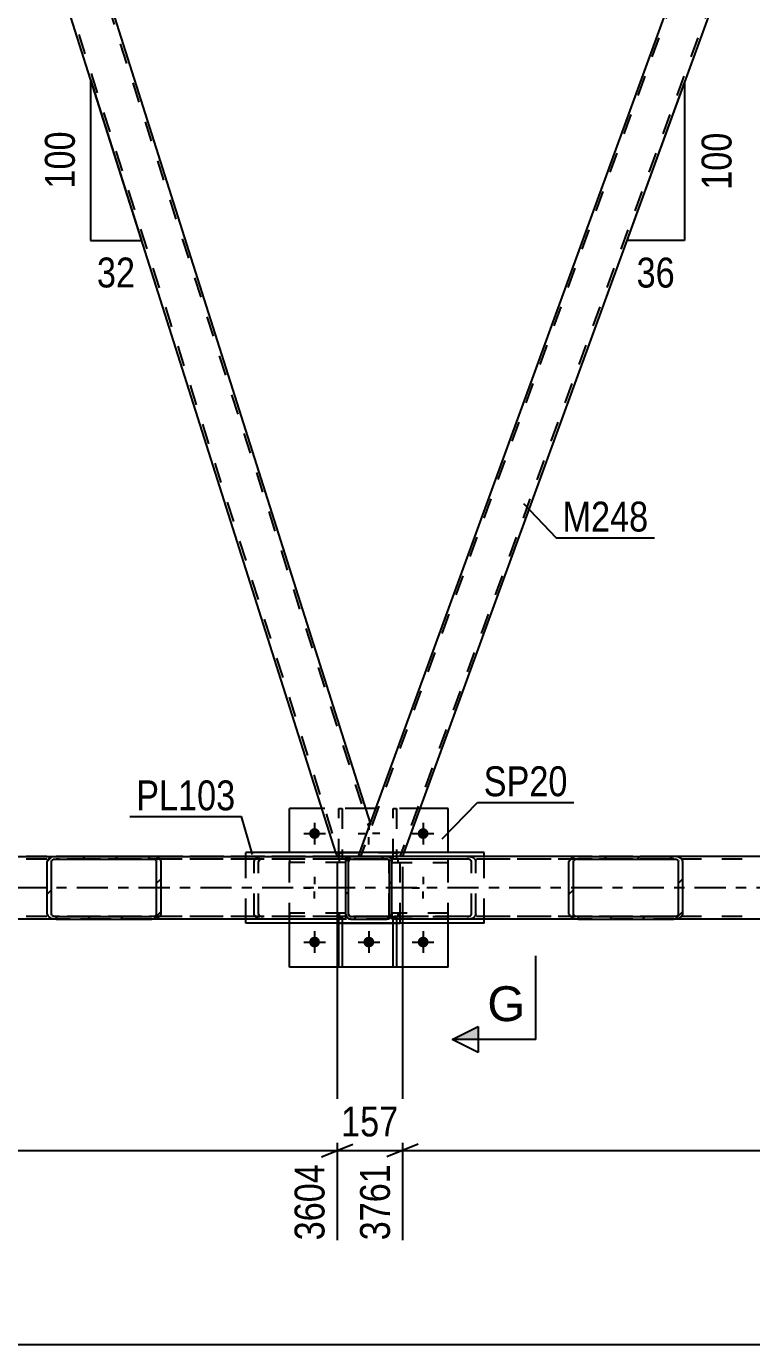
# Model space of a CAD drawing. Header units: millimetres. Extents: x -857 to 332, y -866 to -25.
# Drawn here: x -735.8 to -666.4, y -446.2 to -319.8 of the extents above; entities that cross this region are included whole.
import ezdxf

# ---------------------------------------------------------------- set-up
doc = ezdxf.new("R2010")
doc.units = ezdxf.units.MM
doc.linetypes.add('DXK_LINE_DOT2', pattern=[3.9198, 1.9599, -1.9599])
doc.linetypes.add('DXK_LINE_DOT3', pattern=[5.9187, 2.979, -0.9799, 0.9799, -0.9799])
doc.styles.add('Arial', font='ARIAL.TTF', dxfattribs={"height": 0.2})
doc.styles.add('Arial Narrow', font='ARIALN.TTF', dxfattribs={"height": 0.2})

# ---------------------------------------------------------------- blocks, each defined once
blk = doc.blocks.new('Bolt-570386455-1301 - 1253')
at = {"linetype": 'Continuous'}
for points in [[(-707.7, -397.21, -1), (-708.74, -397.21, -1)], [(-697.3, -397.21, -1), (-698.34, -397.21, -1)], [(-707.7, -407.61, -1), (-708.74, -407.61, -1)], [(-702.5, -407.61, -1), (-703.54, -407.61, -1)], [(-697.3, -407.61, -1), (-698.34, -407.61, -1)]]:
    blk.add_hatch(color=1, dxfattribs=at).paths.add_polyline_path(points)
at = {"color": 1, "linetype": 'Continuous'}
for p, q in [((-708.22, -396.17), (-708.22, -398.25)), ((-703.02, -396.17), (-703.02, -396.86)), ((-697.82, -396.17), (-697.82, -398.25)), ((-709.26, -397.21), (-707.18, -397.21)), ((-704.06, -397.21), (-703.37, -397.21)), ((-703.02, -398.25), (-703.02, -397.56)), ((-701.98, -397.21), (-702.68, -397.21)), ((-698.86, -397.21), (-696.78, -397.21)), ((-708.22, -401.37), (-708.22, -402.06)), ((-697.82, -401.37), (-697.82, -402.06)), ((-709.26, -402.41), (-708.57, -402.41)), ((-708.22, -403.45), (-708.22, -402.76)), ((-707.18, -402.41), (-707.88, -402.41)), ((-698.86, -402.41), (-698.17, -402.41)), ((-697.82, -403.45), (-697.82, -402.76)), ((-696.78, -402.41), (-697.48, -402.41)), ((-708.22, -406.57), (-708.22, -408.65)), ((-703.02, -406.57), (-703.02, -408.65)), ((-697.82, -406.57), (-697.82, -408.65)), ((-709.26, -407.61), (-707.18, -407.61)), ((-704.06, -407.61), (-701.98, -407.61)), ((-698.86, -407.61), (-696.78, -407.61))]:
    blk.add_line(p, q, dxfattribs=at)
blk = doc.blocks.new('Part-570386455-1306 - 1253')
at = {"color": 7, "linetype": 'DXK_LINE_DOT2'}
for p, q in [((-705.9, -399.66), (-705.9, -394.81)), ((-705.9, -394.81), (-705.58, -394.81)), ((-705.58, -394.81), (-705.58, -399.66)), ((-705.9, -399.06), (-705.58, -399.06)), ((-705.58, -399.66), (-705.9, -399.66))]:
    blk.add_line(p, q, dxfattribs=at)
blk = doc.blocks.new('Part-570386455-1307 - 1253')
at = {"color": 7, "linetype": 'DXK_LINE_DOT2'}
for p, q in [((-700.7, -399.66), (-700.7, -394.81)), ((-700.7, -394.81), (-700.38, -394.81)), ((-700.38, -394.81), (-700.38, -399.66)), ((-700.7, -399.06), (-700.38, -399.06)), ((-700.38, -399.66), (-700.7, -399.66))]:
    blk.add_line(p, q, dxfattribs=at)
blk = doc.blocks.new('Part-570386455-1308 - 1253')
at = {"color": 7, "linetype": 'DXK_LINE_DOT2'}
for p, q in [((-705.9, -405.81), (-705.9, -405.18)), ((-705.9, -405.18), (-705.58, -405.18)), ((-705.58, -405.18), (-705.58, -405.81)), ((-705.9, -405.78), (-705.58, -405.78))]:
    blk.add_line(p, q, dxfattribs=at)
at = {"color": 2, "linetype": 'Continuous'}
for p, q in [((-705.9, -410.01), (-705.9, -405.81)), ((-705.58, -405.81), (-705.58, -410.01)), ((-705.58, -410.01), (-705.9, -410.01))]:
    blk.add_line(p, q, dxfattribs=at)
blk = doc.blocks.new('Part-570386455-1309 - 1253')
at = {"color": 7, "linetype": 'DXK_LINE_DOT2'}
for p, q in [((-700.7, -405.81), (-700.7, -405.18)), ((-700.7, -405.18), (-700.38, -405.18)), ((-700.38, -405.18), (-700.38, -405.81)), ((-700.7, -405.78), (-700.38, -405.78))]:
    blk.add_line(p, q, dxfattribs=at)
at = {"color": 2, "linetype": 'Continuous'}
for p, q in [((-700.7, -410.01), (-700.7, -405.81)), ((-700.38, -405.81), (-700.38, -410.01)), ((-700.38, -410.01), (-700.7, -410.01))]:
    blk.add_line(p, q, dxfattribs=at)
blk = doc.blocks.new('Part-570386455-2045 - 1253')
at = {"color": 7, "linetype": 'DXK_LINE_DOT2'}
for p, q in [((-660.49, -280.41), (-703.81, -399.41)), ((-656.75, -280.41), (-700.06, -399.41)), ((-660.75, -280.41), (-660.89, -280.81)), ((-656.49, -280.41), (-660.75, -280.41)), ((-660.75, -280.41), (-660.71, -280.41)), ((-656.49, -280.41), (-657.66, -283.61)), ((-702.89, -396.2), (-704.06, -399.41)), ((-699.66, -399.01), (-699.8, -399.41)), ((-699.8, -399.41), (-704.06, -399.41))]:
    blk.add_line(p, q, dxfattribs=at)
at = {"color": 2, "linetype": 'Continuous'}
for p, q in [((-660.89, -280.81), (-702.89, -396.2)), ((-657.66, -283.61), (-699.66, -399.01))]:
    blk.add_line(p, q, dxfattribs=at)
blk = doc.blocks.new('Part-570386455-1806 - 1253')
at = {"color": 7, "linetype": 'DXK_LINE_DOT2'}
for p, q in [((-706.02, -405.81), (-706.02, -399.01)), ((-706.02, -399.01), (-700.02, -399.01)), ((-700.02, -405.81), (-700.02, -399.01))]:
    blk.add_line(p, q, dxfattribs=at)
at = {"color": 2, "linetype": 'Continuous'}
for p, q in [((-706.02, -405.81), (-706.02, -405.81)), ((-706.02, -405.81), (-700.02, -405.81)), ((-700.02, -405.81), (-700.02, -405.81))]:
    blk.add_line(p, q, dxfattribs=at)
blk = doc.blocks.new('Part-570386455-1809 - 1253')
at = {"color": 7, "linetype": 'DXK_LINE_DOT2'}
for p, q in [((-695.42, -404.85), (-700.82, -404.85)), ((-700.82, -404.85), (-700.82, -405.17)), ((-700.82, -405.17), (-695.42, -405.17)), ((-700.22, -405.17), (-700.22, -404.85)), ((-695.42, -405.17), (-695.42, -404.85))]:
    blk.add_line(p, q, dxfattribs=at)
blk = doc.blocks.new('Part-570386455-1815 - 1253')
at = {"color": 7, "linetype": 'DXK_LINE_DOT2'}
for p, q in [((-705.21, -399.8), (-705.22, -399.89)), ((-705.22, -399.89), (-705.21, -399.8)), ((-705.22, -404.93), (-705.22, -399.89)), ((-705.19, -399.71), (-705.21, -399.8)), ((-705.21, -399.8), (-705.19, -399.71)), ((-704.97, -399.8), (-704.98, -399.89)), ((-704.98, -404.93), (-704.98, -399.89)), ((-704.91, -399.72), (-704.97, -399.8)), ((-704.74, -399.41), (-704.93, -399.45)), ((-704.93, -399.45), (-704.74, -399.41)), ((-704.84, -399.67), (-704.91, -399.72)), ((-704.74, -399.65), (-704.84, -399.67)), ((-701.3, -399.41), (-704.74, -399.41)), ((-701.3, -399.65), (-704.74, -399.65)), ((-701.12, -399.45), (-701.3, -399.41)), ((-701.3, -399.41), (-701.12, -399.45)), ((-701.21, -399.67), (-701.3, -399.65)), ((-701.13, -399.72), (-701.21, -399.67)), ((-701.08, -399.8), (-701.13, -399.72)), ((-701.06, -399.89), (-701.08, -399.8)), ((-701.06, -404.93), (-701.06, -399.89)), ((-700.84, -399.8), (-700.86, -399.71)), ((-700.86, -399.71), (-700.84, -399.8)), ((-700.82, -399.89), (-700.84, -399.8)), ((-700.84, -399.8), (-700.82, -399.89)), ((-700.82, -404.93), (-700.82, -399.89)), ((-705.22, -404.93), (-705.19, -405.11)), ((-705.19, -405.11), (-705.22, -404.93)), ((-704.98, -404.93), (-704.97, -405.02)), ((-704.97, -405.02), (-704.91, -405.1)), ((-704.93, -405.37), (-704.74, -405.41)), ((-704.74, -405.41), (-704.93, -405.37)), ((-704.91, -405.1), (-704.84, -405.15)), ((-704.84, -405.15), (-704.74, -405.17)), ((-701.3, -405.17), (-704.74, -405.17)), ((-701.3, -405.41), (-704.74, -405.41)), ((-701.3, -405.17), (-701.21, -405.15)), ((-701.3, -405.41), (-701.12, -405.37)), ((-701.12, -405.37), (-701.3, -405.41)), ((-701.21, -405.15), (-701.13, -405.1)), ((-701.13, -405.1), (-701.08, -405.02)), ((-701.08, -405.02), (-701.06, -404.93)), ((-700.86, -405.11), (-700.82, -404.93)), ((-700.82, -404.93), (-700.86, -405.11))]:
    blk.add_line(p, q, dxfattribs=at)
at = {"color": 7, "linetype": 'DXK_LINE_DOT3'}
blk.add_line((-703.02, -402.41), (-703.02, -402.41), dxfattribs=at)
at = {"color": 7, "linetype": 'DXK_LINE_DOT2'}
for centre, start, end in [((-704.74, -399.89), 112.5, 157.5), ((-704.74, -399.89), 112.5, 157.5), ((-701.3, -399.89), 22.5, 67.5), ((-701.3, -399.89), 22.5, 67.5), ((-704.74, -404.93), 202.5, 247.5), ((-704.74, -404.93), 202.5, 247.5), ((-701.3, -404.93), 292.5, 337.5), ((-701.3, -404.93), 292.5, 337.5)]:
    blk.add_arc(centre, 0.48, start, end, dxfattribs=at)
blk = doc.blocks.new('Part-570386455-1816 - 1253')
at = {"color": 7, "linetype": 'DXK_LINE_DOT2'}
for p, q in [((-695.42, -399.65), (-700.82, -399.65)), ((-700.82, -399.65), (-700.82, -399.97)), ((-700.82, -399.97), (-695.42, -399.97)), ((-700.22, -399.97), (-700.22, -399.65)), ((-695.42, -399.97), (-695.42, -399.65))]:
    blk.add_line(p, q, dxfattribs=at)
blk = doc.blocks.new('Part-570386455-1817 - 1253')
at = {"color": 7, "linetype": 'DXK_LINE_DOT2'}
for p, q in [((-705.22, -404.85), (-710.62, -404.85)), ((-710.62, -404.85), (-710.62, -405.17)), ((-705.22, -405.17), (-710.62, -405.17)), ((-705.82, -405.17), (-705.82, -404.85)), ((-705.22, -405.17), (-705.22, -404.85))]:
    blk.add_line(p, q, dxfattribs=at)
blk = doc.blocks.new('Part-570386455-1818 - 1253')
at = {"color": 7, "linetype": 'DXK_LINE_DOT2'}
for p, q in [((-705.22, -399.65), (-710.62, -399.65)), ((-710.62, -399.65), (-710.62, -399.97)), ((-705.22, -399.97), (-710.62, -399.97)), ((-705.82, -399.97), (-705.82, -399.65)), ((-705.22, -399.97), (-705.22, -399.65))]:
    blk.add_line(p, q, dxfattribs=at)
blk = doc.blocks.new('Part-570386455-1823 - 1253')
at = {"color": 2, "linetype": 'Continuous'}
for p, q in [((-707.53, -394.81), (-710.62, -394.81)), ((-710.62, -399.01), (-710.62, -394.81)), ((-702.39, -394.81), (-703.33, -394.81)), ((-695.42, -394.81), (-698.13, -394.81)), ((-695.42, -399.01), (-695.42, -394.81)), ((-710.62, -410.01), (-710.62, -405.81)), ((-695.42, -410.01), (-695.42, -405.81)), ((-695.42, -410.01), (-710.62, -410.01))]:
    blk.add_line(p, q, dxfattribs=at)
at = {"color": 7, "linetype": 'DXK_LINE_DOT2'}
for p, q in [((-703.33, -394.81), (-707.53, -394.81)), ((-698.13, -394.81), (-702.39, -394.81)), ((-710.62, -405.81), (-710.62, -399.01)), ((-695.42, -405.81), (-695.42, -399.01))]:
    blk.add_line(p, q, dxfattribs=at)
blk = doc.blocks.new('Part-570386455-1832 - 1253')
at = {"linetype": 'Continuous'}
h = blk.add_hatch(dxfattribs=at)
h.set_pattern_fill('', scale=0.7, style=0, pattern_type=0)
h.set_pattern_definition([(45, (-683.849, -399.8872), (-1.57154, 1.57154), [])])
h.paths.add_polyline_path([(-683.78, -399.7), (-683.85, -399.89), (-683.85, -404.93), (-683.78, -405.11), (-683.59, -405.27), (-683.31, -405.37), (-682.98, -405.41), (-673.8, -405.41), (-673.47, -405.37), (-673.19, -405.27), (-673, -405.11), (-672.93, -404.93), (-672.93, -399.89), (-673, -399.7), (-673.19, -399.55), (-673.47, -399.44), (-673.8, -399.41), (-682.98, -399.41), (-683.31, -399.44), (-683.59, -399.55)])
h.paths.add_polyline_path([(-683.14, -399.67), (-682.98, -399.65), (-673.8, -399.65), (-673.64, -399.67), (-673.5, -399.72), (-673.4, -399.8), (-673.37, -399.89), (-673.37, -404.93), (-673.4, -405.02), (-673.5, -405.1), (-673.64, -405.15), (-673.8, -405.17), (-682.98, -405.17), (-683.14, -405.15), (-683.28, -405.1), (-683.38, -405.02), (-683.41, -404.93), (-683.41, -399.89), (-683.38, -399.8), (-683.28, -399.72)])
at = {"color": 2, "linetype": 'Continuous'}
for p, q in [((-700.81, -399.89), (-700.81, -399.41)), ((-682.98, -399.41), (-700.81, -399.41)), ((-683.78, -399.7), (-683.85, -399.89)), ((-683.85, -404.93), (-683.85, -399.89)), ((-683.41, -399.89), (-683.38, -399.8)), ((-683.41, -404.93), (-683.41, -399.89)), ((-682.98, -399.41), (-683.31, -399.44)), ((-683.14, -399.67), (-682.98, -399.65)), ((-682.98, -399.41), (-673.8, -399.41)), ((-682.98, -399.65), (-673.8, -399.65)), ((-673.47, -399.44), (-673.8, -399.41)), ((-673.8, -399.65), (-673.64, -399.67)), ((-673.4, -399.8), (-673.37, -399.89)), ((-673.37, -404.93), (-673.37, -399.89)), ((-672.93, -399.89), (-673, -399.7)), ((-672.93, -404.93), (-672.93, -399.89)), ((-700.81, -405.37), (-700.81, -404.93)), ((-700.81, -405.41), (-700.81, -405.37)), ((-682.98, -405.41), (-700.81, -405.41)), ((-683.85, -404.93), (-683.78, -405.11)), ((-683.38, -405.02), (-683.41, -404.93)), ((-683.31, -405.37), (-682.98, -405.41)), ((-682.98, -405.17), (-683.14, -405.15)), ((-682.98, -405.17), (-673.8, -405.17)), ((-682.98, -405.41), (-673.8, -405.41)), ((-673.64, -405.15), (-673.8, -405.17)), ((-673.8, -405.41), (-673.47, -405.37)), ((-673.37, -404.93), (-673.4, -405.02)), ((-673, -405.11), (-672.93, -404.93))]:
    blk.add_line(p, q, dxfattribs=at)
at = {"color": 7, "linetype": 'DXK_LINE_DOT2'}
for p, q in [((-673.8, -399.65), (-700.81, -399.65)), ((-700.81, -399.72), (-700.81, -399.7)), ((-700.81, -404.93), (-700.81, -399.89)), ((-693.63, -399.41), (-693.3, -399.44)), ((-693.47, -399.67), (-693.63, -399.65)), ((-693.2, -399.89), (-693.23, -399.8)), ((-693.2, -404.93), (-693.2, -399.89)), ((-692.83, -399.7), (-692.76, -399.89)), ((-692.76, -404.93), (-692.76, -399.89)), ((-673.8, -399.41), (-682.98, -399.41)), ((-700.81, -405.15), (-700.81, -405.11)), ((-673.8, -405.17), (-700.81, -405.17)), ((-693.63, -405.17), (-693.47, -405.15)), ((-693.3, -405.37), (-693.63, -405.41)), ((-693.23, -405.02), (-693.2, -404.93)), ((-692.76, -404.93), (-692.83, -405.11)), ((-673.8, -405.41), (-682.98, -405.41))]:
    blk.add_line(p, q, dxfattribs=at)
for centre, radius, start, end in [((-693.53, -400.07), 0.409, 41.9362, 80.4818), ((-693.43, -400.25), 0.817, 41.9362, 80.4818), ((-693.53, -404.75), 0.409, 279.5182, 318.0638), ((-693.43, -404.56), 0.817, 279.5182, 318.0638)]:
    blk.add_arc(centre, radius, start, end, dxfattribs=at)
at = {"color": 2, "linetype": 'Continuous'}
for centre, radius, start, end in [((-683.17, -400.25), 0.817, 99.5182, 138.0638), ((-683.08, -400.07), 0.409, 99.5182, 138.0638), ((-673.7, -400.07), 0.409, 41.9362, 80.4818), ((-673.61, -400.25), 0.817, 41.9362, 80.4818), ((-683.17, -404.56), 0.817, 221.9362, 260.4818), ((-683.08, -404.75), 0.409, 221.9362, 260.4818), ((-673.7, -404.75), 0.409, 279.5182, 318.0638), ((-673.61, -404.56), 0.817, 279.5182, 318.0638)]:
    blk.add_arc(centre, radius, start, end, dxfattribs=at)
blk = doc.blocks.new('Part-570386455-1889 - 1253')
at = {"color": 2, "linetype": 'Continuous'}
for p, q in [((-691.96, -399.01), (-714.82, -399.01)), ((-714.82, -399.41), (-714.82, -399.01)), ((-691.96, -399.41), (-691.96, -399.01)), ((-714.82, -405.81), (-714.82, -405.41)), ((-691.96, -405.81), (-691.96, -405.41)), ((-691.96, -405.81), (-714.82, -405.81))]:
    blk.add_line(p, q, dxfattribs=at)
at = {"color": 7, "linetype": 'DXK_LINE_DOT2'}
for p, q in [((-714.82, -405.41), (-714.82, -399.41)), ((-691.96, -405.41), (-691.96, -399.41))]:
    blk.add_line(p, q, dxfattribs=at)
blk = doc.blocks.new('Part-570386455-1945 - 1253')
at = {"color": 7, "linetype": 'DXK_LINE_DOT2'}
for p, q in [((-741.63, -280.41), (-741.77, -280.81)), ((-739.61, -280.41), (-741.63, -280.41)), ((-739.86, -280.41), (-703.03, -396.57)), ((-739.61, -280.41), (-739.49, -280.81)), ((-742.66, -283.24), (-705.82, -399.41)), ((-703.03, -396.57), (-703.16, -396.94)), ((-706.2, -399.01), (-706.07, -399.41)), ((-703.92, -399.01), (-704.06, -399.41)), ((-704.06, -399.41), (-706.07, -399.41))]:
    blk.add_line(p, q, dxfattribs=at)
at = {"color": 2, "linetype": 'Continuous'}
for p, q in [((-741.77, -280.81), (-742.79, -283.61)), ((-739.49, -280.81), (-702.89, -396.2)), ((-742.79, -283.61), (-706.2, -399.01)), ((-702.89, -396.2), (-703.92, -399.01))]:
    blk.add_line(p, q, dxfattribs=at)
blk = doc.blocks.new('Part-570386455-1965 - 1253')
at = {"color": 7, "linetype": 'DXK_LINE_DOT2'}
for p, q in [((-130.23, -399.65), (-807.95, -399.65)), ((-130.23, -399.41), (-799.95, -399.41)), ((-673.8, -399.41), (-732.97, -399.41)), ((-130.23, -405.17), (-807.95, -405.17)), ((-673.8, -405.41), (-732.97, -405.41))]:
    blk.add_line(p, q, dxfattribs=at)
at = {"color": 2, "linetype": 'Continuous'}
for p, q in [((-758.94, -399.41), (-732.97, -399.41)), ((-647.84, -399.41), (-673.8, -399.41)), ((-732.97, -405.41), (-758.94, -405.41)), ((-647.84, -405.41), (-673.8, -405.41))]:
    blk.add_line(p, q, dxfattribs=at)
at = {"color": 7, "linetype": 'DXK_LINE_DOT3'}
blk.add_line((-130.23, -402.41), (-807.95, -402.41), dxfattribs=at)
blk = doc.blocks.new('Part-570386455-2073 - 1253')
at = {"linetype": 'Continuous'}
h = blk.add_hatch(dxfattribs=at)
h.set_pattern_fill('', scale=0.7, style=0, pattern_type=0)
h.set_pattern_definition([(45, (-733.8453, -399.8873), (-1.57154, 1.57154), [])])
h.paths.add_polyline_path([(-733.78, -399.7), (-733.85, -399.89), (-733.85, -404.93), (-733.78, -405.11), (-733.59, -405.27), (-733.31, -405.37), (-732.97, -405.41), (-723.8, -405.41), (-723.47, -405.37), (-723.18, -405.27), (-722.99, -405.11), (-722.93, -404.93), (-722.93, -399.89), (-722.99, -399.7), (-723.18, -399.55), (-723.47, -399.44), (-723.8, -399.41), (-732.97, -399.41), (-733.31, -399.44), (-733.59, -399.55)])
h.paths.add_polyline_path([(-733.14, -399.67), (-732.97, -399.65), (-723.8, -399.65), (-723.63, -399.67), (-723.49, -399.72), (-723.4, -399.8), (-723.36, -399.89), (-723.36, -404.93), (-723.4, -405.02), (-723.49, -405.1), (-723.63, -405.15), (-723.8, -405.17), (-732.97, -405.17), (-733.14, -405.15), (-733.28, -405.1), (-733.38, -405.02), (-733.41, -404.93), (-733.41, -399.89), (-733.38, -399.8), (-733.28, -399.72)])
at = {"color": 2, "linetype": 'Continuous'}
for p, q in [((-733.78, -399.7), (-733.85, -399.89)), ((-733.85, -404.93), (-733.85, -399.89)), ((-733.41, -399.89), (-733.38, -399.8)), ((-733.41, -404.93), (-733.41, -399.89)), ((-732.97, -399.41), (-733.31, -399.44)), ((-733.14, -399.67), (-732.97, -399.65)), ((-732.97, -399.41), (-723.8, -399.41)), ((-732.97, -399.65), (-723.8, -399.65)), ((-723.8, -399.41), (-705.21, -399.41)), ((-723.47, -399.44), (-723.8, -399.41)), ((-723.8, -399.65), (-723.63, -399.67)), ((-723.4, -399.8), (-723.36, -399.89)), ((-723.36, -404.93), (-723.36, -399.89)), ((-722.93, -399.89), (-722.99, -399.7)), ((-722.93, -404.93), (-722.93, -399.89)), ((-705.21, -399.41), (-705.21, -399.44)), ((-705.21, -399.89), (-705.21, -399.44)), ((-733.85, -404.93), (-733.78, -405.11)), ((-733.38, -405.02), (-733.41, -404.93)), ((-733.31, -405.37), (-732.97, -405.41)), ((-732.97, -405.17), (-733.14, -405.15)), ((-732.97, -405.17), (-723.8, -405.17)), ((-732.97, -405.41), (-723.8, -405.41)), ((-723.63, -405.15), (-723.8, -405.17)), ((-723.8, -405.41), (-723.47, -405.37)), ((-705.21, -405.41), (-723.8, -405.41)), ((-723.36, -404.93), (-723.4, -405.02)), ((-722.99, -405.11), (-722.93, -404.93)), ((-705.21, -405.41), (-705.21, -404.93))]:
    blk.add_line(p, q, dxfattribs=at)
at = {"color": 7, "linetype": 'DXK_LINE_DOT2'}
for p, q in [((-723.8, -399.41), (-732.97, -399.41)), ((-705.21, -399.65), (-732.97, -399.65)), ((-714.02, -399.89), (-713.95, -399.7)), ((-714.02, -404.93), (-714.02, -399.89)), ((-713.55, -399.8), (-713.58, -399.89)), ((-713.58, -404.93), (-713.58, -399.89)), ((-713.48, -399.44), (-713.14, -399.41)), ((-713.14, -399.65), (-713.31, -399.67)), ((-705.21, -404.93), (-705.21, -399.89)), ((-705.21, -405.17), (-732.97, -405.17)), ((-723.8, -405.41), (-732.97, -405.41)), ((-713.95, -405.11), (-714.02, -404.93)), ((-713.58, -404.93), (-713.55, -405.02)), ((-713.14, -405.41), (-713.48, -405.37)), ((-713.31, -405.15), (-713.14, -405.17)), ((-705.21, -405.41), (-705.21, -405.17))]:
    blk.add_line(p, q, dxfattribs=at)
at = {"color": 2, "linetype": 'Continuous'}
for centre, radius, start, end in [((-733.17, -400.25), 0.817, 99.5182, 138.0638), ((-733.07, -400.07), 0.409, 99.5182, 138.0638), ((-723.7, -400.07), 0.409, 41.9362, 80.4818), ((-723.6, -400.25), 0.817, 41.9362, 80.4818), ((-733.17, -404.56), 0.817, 221.9362, 260.4818), ((-733.07, -404.75), 0.409, 221.9362, 260.4818), ((-723.7, -404.75), 0.409, 279.5182, 318.0638), ((-723.6, -404.56), 0.817, 279.5182, 318.0638)]:
    blk.add_arc(centre, radius, start, end, dxfattribs=at)
at = {"color": 7, "linetype": 'DXK_LINE_DOT2'}
for centre, radius, start, end in [((-713.34, -400.25), 0.817, 99.5182, 138.0638), ((-713.24, -400.07), 0.409, 99.5182, 138.0638), ((-713.34, -404.56), 0.817, 221.9362, 260.4818), ((-713.24, -404.75), 0.409, 221.9362, 260.4818)]:
    blk.add_arc(centre, radius, start, end, dxfattribs=at)
blk = doc.blocks.new('Part-570386455-2075 - 1253')
at = {"linetype": 'Continuous'}
h = blk.add_hatch(dxfattribs=at)
h.set_pattern_fill('', scale=0.7, style=0, pattern_type=0)
h.set_pattern_definition([(45, (-705.2125, -399.8913), (-1.57154, 1.57154), [])])
h.paths.add_polyline_path([(-705.18, -399.71), (-705.21, -399.89), (-705.21, -404.93), (-705.18, -405.11), (-705.07, -405.27), (-704.92, -405.37), (-704.73, -405.41), (-701.29, -405.41), (-701.11, -405.37), (-700.95, -405.27), (-700.85, -405.11), (-700.81, -404.93), (-700.81, -399.89), (-700.85, -399.71), (-700.95, -399.55), (-701.11, -399.45), (-701.29, -399.41), (-704.73, -399.41), (-704.92, -399.45), (-705.07, -399.55)])
h.paths.add_polyline_path([(-704.82, -399.67), (-704.73, -399.65), (-701.29, -399.65), (-701.2, -399.67), (-701.12, -399.72), (-701.07, -399.8), (-701.05, -399.89), (-701.05, -404.93), (-701.07, -405.02), (-701.12, -405.1), (-701.2, -405.15), (-701.29, -405.17), (-704.73, -405.17), (-704.82, -405.15), (-704.9, -405.1), (-704.95, -405.02), (-704.97, -404.93), (-704.97, -399.89), (-704.95, -399.8), (-704.9, -399.72)])
at = {"color": 7, "linetype": 'DXK_LINE_DOT2'}
for p, q in [((-705.21, -399.89), (-705.18, -399.71)), ((-705.21, -404.93), (-705.21, -399.89)), ((-704.95, -399.8), (-704.97, -399.89)), ((-704.97, -404.93), (-704.97, -399.89)), ((-704.9, -399.72), (-704.95, -399.8)), ((-704.92, -399.45), (-704.73, -399.41)), ((-704.82, -399.67), (-704.9, -399.72)), ((-704.73, -399.65), (-704.82, -399.67)), ((-704.73, -399.41), (-701.29, -399.41)), ((-701.29, -399.65), (-704.73, -399.65)), ((-701.29, -399.41), (-701.11, -399.45)), ((-701.2, -399.67), (-701.29, -399.65)), ((-701.12, -399.72), (-701.2, -399.67)), ((-701.07, -399.8), (-701.12, -399.72)), ((-701.05, -399.89), (-701.07, -399.8)), ((-701.05, -404.93), (-701.05, -399.89)), ((-700.85, -399.71), (-700.81, -399.89)), ((-700.81, -404.93), (-700.81, -399.89)), ((-705.18, -405.11), (-705.21, -404.93)), ((-704.97, -404.93), (-704.95, -405.02)), ((-704.95, -405.02), (-704.9, -405.1)), ((-704.73, -405.41), (-704.92, -405.37)), ((-704.9, -405.1), (-704.82, -405.15)), ((-704.82, -405.15), (-704.73, -405.17)), ((-704.73, -405.17), (-701.29, -405.17)), ((-704.73, -405.41), (-701.29, -405.41)), ((-701.29, -405.17), (-701.2, -405.15)), ((-701.11, -405.37), (-701.29, -405.41)), ((-701.2, -405.15), (-701.12, -405.1)), ((-701.12, -405.1), (-701.07, -405.02)), ((-701.07, -405.02), (-701.05, -404.93)), ((-700.81, -404.93), (-700.85, -405.11))]:
    blk.add_line(p, q, dxfattribs=at)
at = {"color": 2, "linetype": 'Continuous'}
for p, q in [((-705.18, -399.71), (-705.21, -399.89)), ((-705.21, -404.93), (-705.21, -399.89)), ((-704.97, -399.89), (-704.95, -399.8)), ((-704.97, -404.93), (-704.97, -399.89)), ((-704.95, -399.8), (-704.9, -399.72)), ((-704.73, -399.41), (-704.92, -399.45)), ((-704.9, -399.72), (-704.82, -399.67)), ((-704.82, -399.67), (-704.73, -399.65)), ((-704.73, -399.41), (-701.29, -399.41)), ((-704.73, -399.65), (-701.29, -399.65)), ((-701.11, -399.45), (-701.29, -399.41)), ((-701.29, -399.65), (-701.2, -399.67)), ((-701.2, -399.67), (-701.12, -399.72)), ((-701.12, -399.72), (-701.07, -399.8)), ((-701.07, -399.8), (-701.05, -399.89)), ((-701.05, -404.93), (-701.05, -399.89)), ((-700.81, -399.89), (-700.85, -399.71)), ((-700.81, -404.93), (-700.81, -399.89)), ((-705.21, -404.93), (-705.18, -405.11)), ((-704.95, -405.02), (-704.97, -404.93)), ((-704.9, -405.1), (-704.95, -405.02)), ((-704.92, -405.37), (-704.73, -405.41)), ((-704.82, -405.15), (-704.9, -405.1)), ((-704.73, -405.17), (-704.82, -405.15)), ((-704.73, -405.17), (-701.29, -405.17)), ((-704.73, -405.41), (-701.29, -405.41)), ((-701.2, -405.15), (-701.29, -405.17)), ((-701.29, -405.41), (-701.11, -405.37)), ((-701.12, -405.1), (-701.2, -405.15)), ((-701.07, -405.02), (-701.12, -405.1)), ((-701.05, -404.93), (-701.07, -405.02)), ((-700.85, -405.11), (-700.81, -404.93))]:
    blk.add_line(p, q, dxfattribs=at)
at = {"color": 7, "linetype": 'DXK_LINE_DOT2'}
for centre, start, end in [((-704.73, -399.89), 112.5, 157.5), ((-701.29, -399.89), 22.5, 67.5), ((-704.73, -404.93), 202.5, 247.5), ((-701.29, -404.93), 292.5, 337.5)]:
    blk.add_arc(centre, 0.48, start, end, dxfattribs=at)
at = {"color": 2, "linetype": 'Continuous'}
for centre, start, end in [((-704.73, -399.89), 112.5, 157.5), ((-701.29, -399.89), 22.5, 67.5), ((-704.73, -404.93), 202.5, 247.5), ((-701.29, -404.93), 292.5, 337.5)]:
    blk.add_arc(centre, 0.48, start, end, dxfattribs=at)
blk = doc.blocks.new('AngleDimension-570386455-38833 - 1253')
at = {"color": 7, "linetype": 'Continuous'}
for p, q in [((-729.69, -324.92), (-724.8, -340.36)), ((-729.69, -324.92), (-729.69, -340.36)), ((-728.69, -328.08), (-724.8, -340.36)), ((-729.69, -340.36), (-724.8, -340.36))]:
    blk.add_line(p, q, dxfattribs=at)
at = {"color": 0}
for points in [[(-730.59, -329.3), (-734.79, -329.3), (-734.79, -335.98), (-730.59, -335.98)], [(-724.82, -345.46), (-724.82, -341.26), (-729.67, -341.26), (-729.67, -345.46)]]:
    blk.add_wipeout(points, dxfattribs=at)
at = {"color": 3, "style": 'Arial Narrow'}
blk.add_text('100', height=2.863, rotation=90.0002, dxfattribs=at).set_placement((-731.19, -335.38))
blk.add_text('32', height=2.863, dxfattribs=at).set_placement((-729.07, -344.86))
blk = doc.blocks.new('StraightDimension-570386455-38399 - 1253')
at = {"color": 7, "linetype": 'Continuous'}
for p, q in [((-699.8, -400.41), (-699.8, -436.2)), ((-620.94, -400.41), (-620.94, -436.2)), ((-698.3, -426.99), (-701.3, -428.19)), ((-622.44, -428.19), (-619.44, -426.99)), ((-699.8, -427.59), (-620.94, -427.59))]:
    blk.add_line(p, q, dxfattribs=at)
at = {"color": 0}
blk.add_wipeout([(-656.12, -426.84), (-656.12, -422.64), (-664.63, -422.64), (-664.63, -426.84)], dxfattribs=at)
at = {"color": 3, "style": 'Arial Narrow'}
blk.add_text('1972', height=2.863, dxfattribs=at).set_placement((-664.03, -426.24))
at = {"color": 0, "linetype": 'Continuous'}
blk.add_wipeout([(-621.54, -428.29), (-625.74, -428.29), (-625.74, -436.8), (-621.54, -436.8)], dxfattribs=at)
at = {"color": 3, "linetype": 'Continuous', "style": 'Arial Narrow'}
blk.add_text('5733', height=2.863, rotation=90.0002, dxfattribs=at).set_placement((-622.14, -436.2))
blk = doc.blocks.new('AngleDimension-570386455-38846 - 1253')
at = {"color": 7, "linetype": 'Continuous'}
for p, q in [((-672.78, -325.15), (-678.32, -340.37)), ((-672.78, -325.15), (-672.78, -340.37)), ((-677.18, -337.25), (-678.32, -340.37)), ((-672.78, -340.37), (-678.32, -340.37))]:
    blk.add_line(p, q, dxfattribs=at)
at = {"color": 0}
for points in [[(-667.68, -329.42), (-671.88, -329.42), (-671.88, -336.1), (-667.68, -336.1)], [(-673.12, -345.47), (-673.12, -341.27), (-677.97, -341.27), (-677.97, -345.47)]]:
    blk.add_wipeout(points, dxfattribs=at)
at = {"color": 3, "style": 'Arial Narrow'}
blk.add_text('100', height=2.863, rotation=90.0002, dxfattribs=at).set_placement((-668.28, -335.5))
blk.add_text('36', height=2.863, dxfattribs=at).set_placement((-677.37, -344.87))
blk = doc.blocks.new('StraightDimension-570386455-38401 - 1253')
at = {"color": 7, "linetype": 'Continuous'}
for p, q in [((-789.19, -400.41), (-789.19, -436.2)), ((-706.07, -400.41), (-706.07, -436.2)), ((-787.69, -426.99), (-790.69, -428.19)), ((-707.57, -428.19), (-704.57, -426.99)), ((-789.19, -427.59), (-706.07, -427.59))]:
    blk.add_line(p, q, dxfattribs=at)
at = {"color": 0}
blk.add_wipeout([(-743.38, -426.84), (-743.38, -422.64), (-751.89, -422.64), (-751.89, -426.84)], dxfattribs=at)
at = {"color": 3, "style": 'Arial Narrow'}
blk.add_text('2078', height=2.863, dxfattribs=at).set_placement((-751.29, -426.24))
at = {"color": 0, "linetype": 'Continuous'}
blk.add_wipeout([(-706.67, -428.29), (-710.87, -428.29), (-710.87, -436.8), (-706.67, -436.8)], dxfattribs=at)
at = {"color": 3, "linetype": 'Continuous', "style": 'Arial Narrow'}
blk.add_text('3604', height=2.863, rotation=90.0002, dxfattribs=at).set_placement((-707.27, -436.2))
blk = doc.blocks.new('StraightDimension-570386455-38400 - 1253')
at = {"color": 7, "linetype": 'Continuous'}
for p, q in [((-706.07, -400.41), (-706.07, -436.2)), ((-699.8, -400.41), (-699.8, -436.2)), ((-707.57, -428.19), (-704.57, -426.99)), ((-698.3, -426.99), (-701.3, -428.19)), ((-706.07, -427.59), (-699.8, -427.59))]:
    blk.add_line(p, q, dxfattribs=at)
at = {"color": 0}
blk.add_wipeout([(-699.6, -426.84), (-699.6, -422.64), (-706.28, -422.64), (-706.28, -426.84)], dxfattribs=at)
at = {"color": 0, "linetype": 'Continuous'}
blk.add_wipeout([(-700.4, -428.29), (-704.6, -428.29), (-704.6, -436.8), (-700.4, -436.8)], dxfattribs=at)
at = {"color": 3, "style": 'Arial Narrow'}
blk.add_text('157', height=2.863, dxfattribs=at).set_placement((-705.68, -426.24))
at = {"color": 3, "linetype": 'Continuous', "style": 'Arial Narrow'}
blk.add_text('3761', height=2.863, rotation=90.0002, dxfattribs=at).set_placement((-701, -436.2))
blk = doc.blocks.new('StraightDimension-570386455-39040 - 1253')
at = {"color": 7, "linetype": 'Continuous'}
blk.add_line((-820.85, -446.2), (-91.94, -446.2), dxfattribs=at)
blk = doc.blocks.new('Mark-570386455-1819 - 1253')
at = {"color": 0}
blk.add_wipeout([(-683.98, -393.63), (-683.98, -390.63), (-692.02, -390.63), (-692.02, -393.63)], dxfattribs=at)
blk.add_wipeout([(-683.98, -393.63), (-683.98, -390.63), (-692.02, -390.63), (-692.02, -393.63)], dxfattribs=at)
at = {"color": 30, "linetype": 'Continuous'}
for p, q in [((-695.99, -397.7), (-692.62, -394.23)), ((-692.62, -394.23), (-683.38, -394.23))]:
    blk.add_line(p, q, dxfattribs=at)
at = {"color": 3, "style": 'Arial Narrow'}
blk.add_text('SP20', height=2.863, dxfattribs=at).set_placement((-692.02, -393.63))
blk = doc.blocks.new('Mark-570386455-1885 - 1253')
at = {"color": 0}
blk.add_wipeout([(-715.81, -394.98), (-715.81, -391.98), (-725.31, -391.98), (-725.31, -394.98)], dxfattribs=at)
blk.add_wipeout([(-715.81, -394.98), (-715.81, -391.98), (-725.31, -391.98), (-725.31, -394.98)], dxfattribs=at)
at = {"color": 30, "linetype": 'Continuous'}
for p in [(-725.91, -395.58), (-714.16, -399.22)]:
    blk.add_line(p, (-715.21, -395.58), dxfattribs=at)
at = {"color": 3, "style": 'Arial Narrow'}
blk.add_text('PL103', height=2.863, dxfattribs=at).set_placement((-725.31, -394.98))
blk = doc.blocks.new('Mark-570386455-2041 - 1253')
at = {"color": 0}
blk.add_wipeout([(-676.25, -368.26), (-676.25, -365.26), (-684.47, -365.26), (-684.47, -368.26)], dxfattribs=at)
blk.add_wipeout([(-676.25, -368.26), (-676.25, -365.26), (-684.47, -365.26), (-684.47, -368.26)], dxfattribs=at)
at = {"color": 30, "linetype": 'Continuous'}
for p, q in [((-688.21, -365.58), (-685.07, -368.86)), ((-685.07, -368.86), (-675.65, -368.86))]:
    blk.add_line(p, q, dxfattribs=at)
at = {"color": 3, "style": 'Arial Narrow'}
blk.add_text('M248', height=2.863, dxfattribs=at).set_placement((-684.47, -368.26))
blk = doc.blocks.new('SectionMark-570386455-3693 - 1253')
at = {"linetype": 'Continuous'}
blk.add_hatch(color=6, dxfattribs=at).paths.add_polyline_path([(-692.54, -415.69), (-692.54, -416.94), (-695.04, -416.94)])
at = {"color": 6, "linetype": 'Continuous'}
for p, q in [((-687.04, -416.94), (-687.04, -408.94)), ((-695.04, -416.94), (-692.54, -415.69)), ((-692.54, -415.69), (-692.54, -418.19)), ((-687.04, -416.94), (-695.04, -416.94)), ((-692.54, -418.19), (-695.04, -416.94))]:
    blk.add_line(p, q, dxfattribs=at)
at = {"color": 0, "linetype": 'Continuous'}
blk.add_wipeout([(-688.04, -415.19), (-688.04, -411.69), (-691.67, -411.69), (-691.67, -415.19)], dxfattribs=at)
at = {"color": 3, "linetype": 'Continuous', "style": 'Arial'}
blk.add_text('G', height=3.34, dxfattribs=at).set_placement((-691.67, -415.19))

msp = doc.modelspace()

# ---------------------------------------------------------------- block references
for name in ['Part-570386455-1945 - 1253', 'Part-570386455-2045 - 1253', 'Part-570386455-1823 - 1253', 'Part-570386455-1306 - 1253', 'Part-570386455-1307 - 1253', 'Bolt-570386455-1301 - 1253', 'Part-570386455-1889 - 1253', 'Part-570386455-1806 - 1253', 'Part-570386455-1965 - 1253', 'Part-570386455-2073 - 1253', 'Part-570386455-1818 - 1253', 'Part-570386455-1815 - 1253', 'Part-570386455-2075 - 1253', 'Part-570386455-1816 - 1253', 'Part-570386455-1832 - 1253', 'Part-570386455-1817 - 1253', 'Part-570386455-1308 - 1253', 'Part-570386455-1809 - 1253', 'Part-570386455-1309 - 1253']:
    msp.add_blockref(name, (0, 0))

# ---------------------------------------------------------------- next in the draw order: block references
for name in ['AngleDimension-570386455-38833 - 1253', 'AngleDimension-570386455-38846 - 1253', 'StraightDimension-570386455-38401 - 1253', 'StraightDimension-570386455-38399 - 1253']:
    msp.add_blockref(name, (0, 0))

# ---------------------------------------------------------------- next in the draw order: block references
msp.add_blockref('StraightDimension-570386455-38400 - 1253', (0, 0))

# ---------------------------------------------------------------- next in the draw order: block references
msp.add_blockref('StraightDimension-570386455-39040 - 1253', (0, 0))

# ---------------------------------------------------------------- next in the draw order: block references
for name in ['Mark-570386455-2041 - 1253', 'Mark-570386455-1819 - 1253', 'Mark-570386455-1885 - 1253']:
    msp.add_blockref(name, (0, 0))

# ---------------------------------------------------------------- next in the draw order: block references
msp.add_blockref('SectionMark-570386455-3693 - 1253', (0, 0))

doc.saveas('drawing.dxf')
